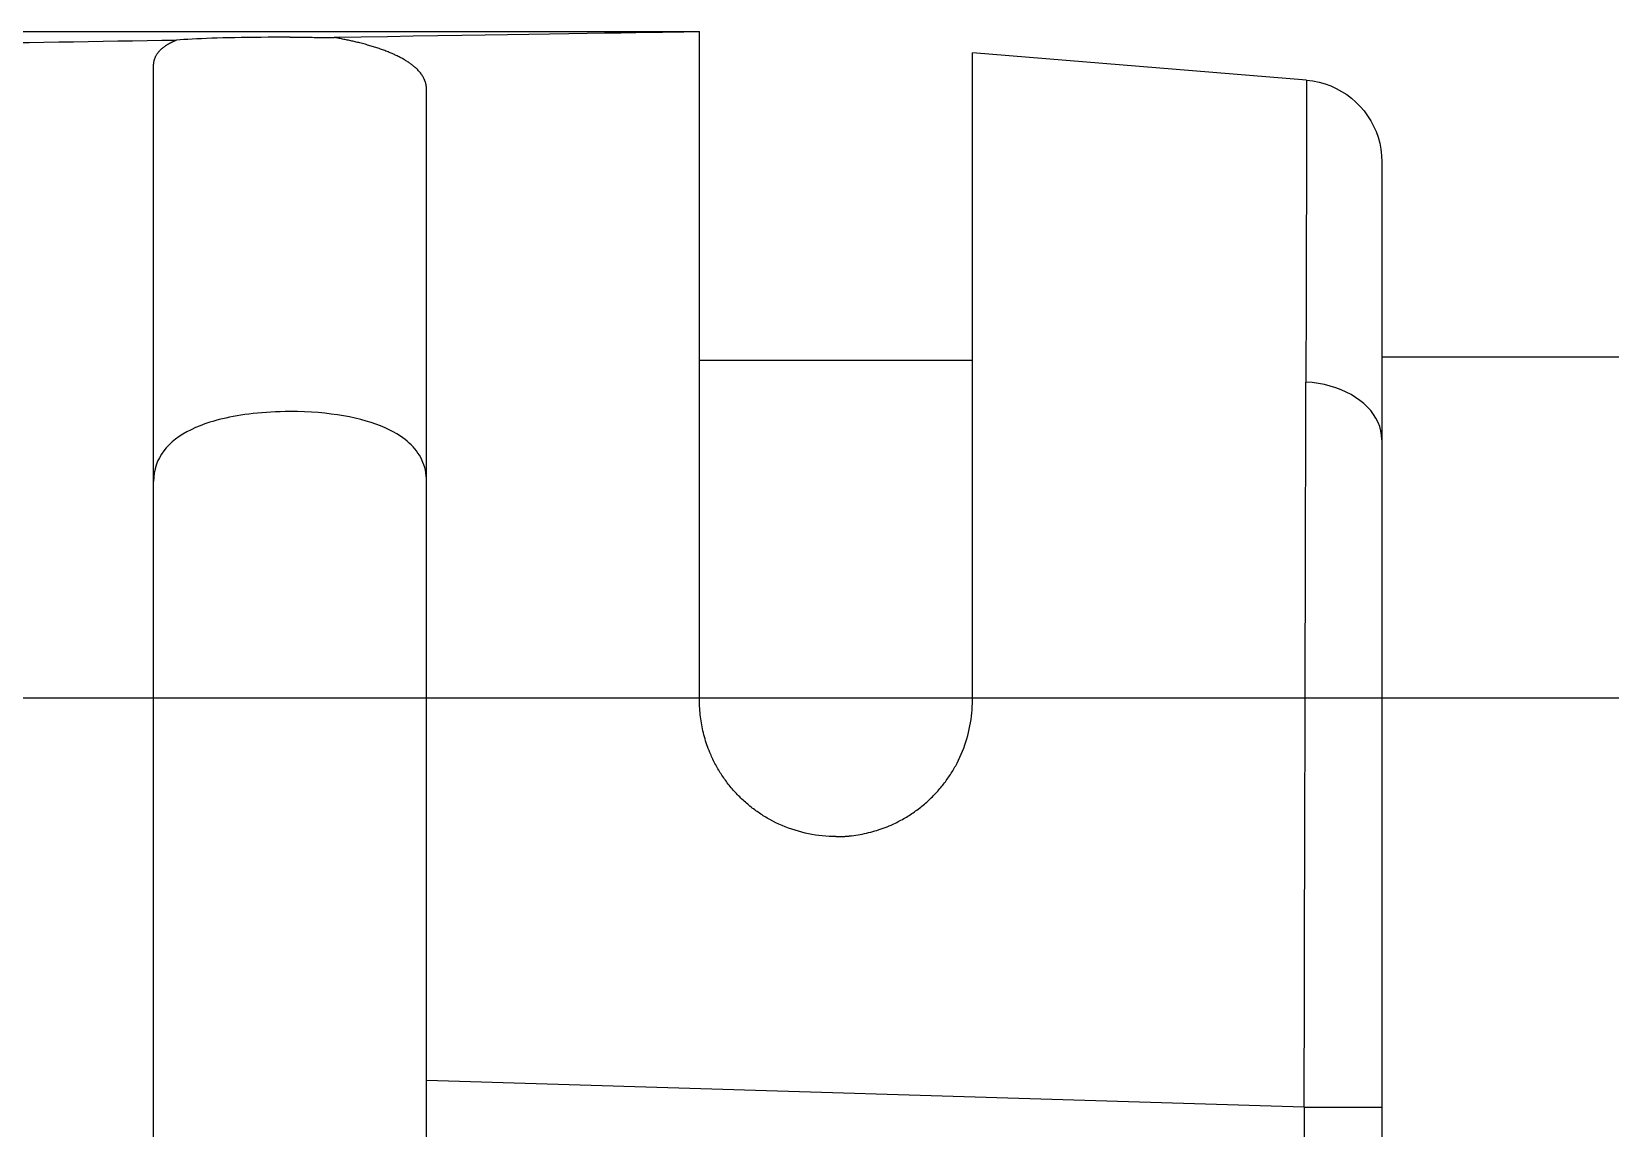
# Model space of a CAD drawing. Header units: inches. Extents: x 0 to 77285, y -118 to 40065.
# Drawn here: x 16910.1 to 16915.88, y 2652.26 to 2656.28 of the extents above; entities that cross this region are included whole.
import ezdxf

# ---------------------------------------------------------------- set-up
doc = ezdxf.new("R2010")
doc.units = ezdxf.units.IN
doc.header["$LTSCALE"] = 5
doc.header["$MEASUREMENT"] = 0
doc.layers.add('55', color=5, linetype='Continuous')

# ---------------------------------------------------------------- blocks, each defined once
blk = doc.blocks.new('A$C674316cb')
blk.add_line((40.5, 170), (40.5, 5145))
blk = doc.blocks.new('A$Ce6d7c87e')
for p, q in [((-241.0041, -17.5576), (-238.0041, -17.5576)), ((-238.0041, -20.0086), (-238.0041, -17.5576)), ((-235.7796, -17.736), (-237.0041, -17.6355)), ((-237.0041, -20.0086), (-237.0041, -17.6355)), ((-240.0041, -25.0622), (-240.0041, -17.6826)), ((-239.0041, -25.0365), (-239.0041, -17.7689)), ((-235.5041, -18.035), (-235.5041, -24.965)), ((-238.0041, -18.7622), (-237.0041, -18.7622)), ((-235.5041, -18.75), (-227.6419, -18.75)), ((-235.7886, -21.5), (-239.0041, -21.4027)), ((-235.7886, -21.5), (-235.5041, -21.5))]:
    blk.add_line(p, q)
for points in [[(-239.5041, -17.5785), (-239.5315, -17.5785), (-239.5583, -17.5786), (-239.5845, -17.5787), (-239.6102, -17.5789), (-239.6351, -17.5792), (-239.6595, -17.5795), (-239.6832, -17.5798), (-239.7062, -17.5802), (-239.7284, -17.5807), (-239.75, -17.5812), (-239.7707, -17.5818), (-239.7907, -17.5824), (-239.8099, -17.583), (-239.8283, -17.5837), (-239.8458, -17.5845), (-239.8625, -17.5852), (-239.8783, -17.5861), (-239.8931, -17.5869), (-239.9071, -17.5878), (-239.92, -17.5888)], [(-239.5041, -17.5785), (-239.4946, -17.5785), (-239.4853, -17.5785), (-239.476, -17.5785), (-239.467, -17.5785), (-239.458, -17.5785), (-239.4492, -17.5786), (-239.4405, -17.5786), (-239.432, -17.5787), (-239.4237, -17.5787), (-239.4155, -17.5788), (-239.4074, -17.5788), (-239.3995, -17.5789), (-239.3918, -17.579), (-239.3842, -17.5791), (-239.3768, -17.5791), (-239.3695, -17.5792), (-239.3624, -17.5793), (-239.3555, -17.5794), (-239.3487, -17.5795), (-239.3422, -17.5796)], [(-238.0041, -17.5584), (-238.0304, -17.5588), (-238.062, -17.5593), (-238.0985, -17.5599), (-238.14, -17.5606), (-238.1862, -17.5613), (-238.237, -17.5621), (-238.2922, -17.563), (-238.3517, -17.5639), (-238.4153, -17.5649), (-238.4828, -17.566), (-238.5542, -17.5671), (-238.6292, -17.5683), (-238.7078, -17.5695), (-238.7896, -17.5708), (-238.8747, -17.5722), (-238.9627, -17.5736), (-239.0537, -17.575), (-239.1473, -17.5765), (-239.2435, -17.578), (-239.3422, -17.5796)], [(-239.0041, -17.7689), (-239.0041, -17.7679), (-239.0041, -17.767), (-239.0042, -17.766), (-239.0042, -17.7651), (-239.0043, -17.7641), (-239.0043, -17.7632), (-239.0044, -17.7622), (-239.0045, -17.7613), (-239.0046, -17.7604), (-239.0047, -17.7594), (-239.0048, -17.7585), (-239.0049, -17.7575), (-239.005, -17.7566), (-239.0052, -17.7556), (-239.0053, -17.7547), (-239.0055, -17.7538), (-239.0057, -17.7528), (-239.0058, -17.7519), (-239.006, -17.751), (-239.0062, -17.75), (-239.007, -17.7471), (-239.0078, -17.7441), (-239.0088, -17.7411), (-239.0099, -17.7382), (-239.011, -17.7352), (-239.0123, -17.7323), (-239.0137, -17.7294), (-239.0152, -17.7265), (-239.0168, -17.7236), (-239.0186, -17.7207), (-239.0204, -17.7178), (-239.0223, -17.715), (-239.0244, -17.7122), (-239.0265, -17.7093), (-239.0288, -17.7065), (-239.0312, -17.7038), (-239.0337, -17.701), (-239.0362, -17.6983), (-239.0389, -17.6955), (-239.0417, -17.6928), (-239.0438, -17.6909), (-239.046, -17.6889), (-239.0482, -17.687), (-239.0505, -17.6851), (-239.0529, -17.6831), (-239.0553, -17.6812), (-239.0577, -17.6793), (-239.0602, -17.6774), (-239.0628, -17.6755), (-239.0654, -17.6737), (-239.0681, -17.6718), (-239.0708, -17.67), (-239.0736, -17.6681), (-239.0765, -17.6663), (-239.0794, -17.6645), (-239.0823, -17.6627), (-239.0853, -17.6609), (-239.0884, -17.6591), (-239.0915, -17.6574), (-239.0946, -17.6556), (-239.0979, -17.6539), (-239.1012, -17.6521), (-239.1045, -17.6504), (-239.1079, -17.6487), (-239.1114, -17.647), (-239.1149, -17.6453), (-239.1185, -17.6436), (-239.1221, -17.6419), (-239.1258, -17.6403), (-239.1295, -17.6386), (-239.1333, -17.637), (-239.1371, -17.6354), (-239.141, -17.6338), (-239.1449, -17.6322), (-239.1488, -17.6306), (-239.1529, -17.6291), (-239.1569, -17.6275), (-239.161, -17.626), (-239.1652, -17.6245), (-239.1694, -17.623), (-239.1734, -17.6216), (-239.1775, -17.6202), (-239.1816, -17.6188), (-239.1858, -17.6174), (-239.19, -17.6161), (-239.1942, -17.6147), (-239.1985, -17.6134), (-239.2028, -17.612), (-239.2072, -17.6107), (-239.2116, -17.6094), (-239.216, -17.6081), (-239.2205, -17.6069), (-239.225, -17.6056), (-239.2296, -17.6043), (-239.2342, -17.6031), (-239.2388, -17.6019), (-239.2434, -17.6007), (-239.2481, -17.5995), (-239.2528, -17.5983), (-239.2575, -17.5972), (-239.2616, -17.5962), (-239.2656, -17.5952), (-239.2697, -17.5943), (-239.2738, -17.5933), (-239.2779, -17.5924), (-239.2821, -17.5915), (-239.2863, -17.5906), (-239.2904, -17.5897), (-239.2947, -17.5888), (-239.2989, -17.5879), (-239.3031, -17.587), (-239.3074, -17.5861), (-239.3117, -17.5853), (-239.316, -17.5844), (-239.3203, -17.5836), (-239.3247, -17.5828), (-239.329, -17.582), (-239.3334, -17.5812), (-239.3378, -17.5804), (-239.3422, -17.5796)], [(-241.0041, -17.606), (-240.9496, -17.6051), (-240.895, -17.6043), (-240.8405, -17.6034), (-240.7861, -17.6025), (-240.7316, -17.6017), (-240.6772, -17.6008), (-240.6228, -17.5999), (-240.5685, -17.5991), (-240.5142, -17.5982), (-240.4599, -17.5973), (-240.4057, -17.5965), (-240.3516, -17.5956), (-240.2974, -17.5948), (-240.2434, -17.5939), (-240.1893, -17.593), (-240.1354, -17.5922), (-240.0814, -17.5913), (-240.0276, -17.5905), (-239.9738, -17.5896), (-239.92, -17.5888)], [(-240.0041, -17.6826), (-240.0041, -17.6808), (-240.004, -17.679), (-240.0039, -17.6772), (-240.0038, -17.6753), (-240.0036, -17.6735), (-240.0034, -17.6717), (-240.0031, -17.67), (-240.0028, -17.6682), (-240.0024, -17.6664), (-240.002, -17.6646), (-240.0016, -17.6629), (-240.0011, -17.6612), (-240.0006, -17.6594), (-240, -17.6577), (-239.9994, -17.656), (-239.9988, -17.6543), (-239.9981, -17.6526), (-239.9974, -17.651), (-239.9966, -17.6493), (-239.9958, -17.6477), (-239.9946, -17.6454), (-239.9933, -17.6432), (-239.992, -17.641), (-239.9905, -17.6388), (-239.989, -17.6367), (-239.9874, -17.6346), (-239.9858, -17.6325), (-239.984, -17.6304), (-239.9822, -17.6283), (-239.9803, -17.6263), (-239.9783, -17.6243), (-239.9762, -17.6223), (-239.9741, -17.6203), (-239.9718, -17.6184), (-239.9695, -17.6165), (-239.9671, -17.6146), (-239.9647, -17.6127), (-239.9621, -17.6109), (-239.9595, -17.6091), (-239.9568, -17.6073), (-239.9552, -17.6063), (-239.9536, -17.6053), (-239.9519, -17.6043), (-239.9503, -17.6033), (-239.9486, -17.6023), (-239.9469, -17.6014), (-239.9451, -17.6004), (-239.9433, -17.5995), (-239.9415, -17.5985), (-239.9397, -17.5976), (-239.9378, -17.5967), (-239.936, -17.5957), (-239.9341, -17.5948), (-239.9321, -17.5939), (-239.9302, -17.5931), (-239.9282, -17.5922), (-239.9262, -17.5913), (-239.9242, -17.5905), (-239.9221, -17.5896), (-239.92, -17.5888)], [(-235.7796, -17.736), (-235.7797, -17.7852), (-235.7798, -17.835), (-235.78, -17.8854), (-235.7801, -17.9365), (-235.7802, -17.9883), (-235.7803, -18.0407), (-235.7805, -18.0938), (-235.7806, -18.1475), (-235.7807, -18.2018), (-235.7808, -18.2568), (-235.781, -18.3125), (-235.7811, -18.3688), (-235.7812, -18.4257), (-235.7814, -18.4833), (-235.7815, -18.5416), (-235.7817, -18.6005), (-235.7818, -18.66), (-235.782, -18.7202), (-235.7821, -18.7811), (-235.7822, -18.8426)], [(-235.7796, -17.736), (-235.7565, -17.7388), (-235.7341, -17.7433), (-235.7123, -17.7494), (-235.6912, -17.757), (-235.6709, -17.7662), (-235.6515, -17.7767), (-235.6329, -17.7886), (-235.6154, -17.8018), (-235.5989, -17.8162), (-235.5835, -17.8317), (-235.5693, -17.8483), (-235.5563, -17.866), (-235.5446, -17.8845), (-235.5342, -17.904), (-235.5253, -17.9242), (-235.5178, -17.9452), (-235.5119, -17.9668), (-235.5076, -17.989), (-235.505, -18.0118), (-235.5041, -18.035)], [(-235.7886, -21.5), (-235.7883, -21.3557), (-235.7879, -21.2107), (-235.7876, -21.0652), (-235.7872, -20.9195), (-235.7869, -20.7741), (-235.7865, -20.6292), (-235.7862, -20.4853), (-235.7858, -20.3426), (-235.7855, -20.2015), (-235.7852, -20.0623), (-235.7848, -19.9253), (-235.7845, -19.791), (-235.7842, -19.6596), (-235.7839, -19.5313), (-235.7836, -19.4065), (-235.7833, -19.2855), (-235.783, -19.1683), (-235.7828, -19.0553), (-235.7825, -18.9467), (-235.7822, -18.8426)], [(-235.5041, -19.0538), (-235.505, -19.0373), (-235.5077, -19.0212), (-235.512, -19.0054), (-235.518, -18.99), (-235.5255, -18.9751), (-235.5346, -18.9608), (-235.545, -18.947), (-235.5569, -18.9339), (-235.57, -18.9214), (-235.5844, -18.9096), (-235.6, -18.8986), (-235.6166, -18.8885), (-235.6343, -18.8792), (-235.653, -18.8708), (-235.6726, -18.8634), (-235.6931, -18.857), (-235.7144, -18.8517), (-235.7364, -18.8475), (-235.759, -18.8444), (-235.7822, -18.8426)], [(-239.5041, -18.9504), (-239.5222, -18.9506), (-239.5399, -18.9509), (-239.5573, -18.9515), (-239.5744, -18.9524), (-239.5911, -18.9534), (-239.6076, -18.9547), (-239.6236, -18.9561), (-239.6393, -18.9578), (-239.6547, -18.9596), (-239.6697, -18.9616), (-239.6843, -18.9638), (-239.6985, -18.9662), (-239.7124, -18.9687), (-239.7259, -18.9713), (-239.7389, -18.9741), (-239.7516, -18.977), (-239.7638, -18.9801), (-239.7756, -18.9832), (-239.787, -18.9865), (-239.798, -18.9898), (-239.8162, -18.9959), (-239.8338, -19.0024), (-239.8507, -19.0094), (-239.8669, -19.0169), (-239.8823, -19.0249), (-239.897, -19.0333), (-239.9109, -19.0423), (-239.9239, -19.0518), (-239.9361, -19.0618), (-239.9474, -19.0723), (-239.9578, -19.0833), (-239.9672, -19.0948), (-239.9756, -19.1069), (-239.983, -19.1196), (-239.9893, -19.1328), (-239.9946, -19.1465), (-239.9987, -19.1608), (-240.0017, -19.1757), (-240.0035, -19.1912), (-240.0041, -19.2073)], [(-239.0041, -19.2073), (-239.0044, -19.1964), (-239.0053, -19.1858), (-239.0066, -19.1755), (-239.0085, -19.1654), (-239.011, -19.1557), (-239.0139, -19.1462), (-239.0173, -19.137), (-239.0212, -19.128), (-239.0255, -19.1193), (-239.0303, -19.1109), (-239.0355, -19.1028), (-239.0412, -19.0949), (-239.0472, -19.0873), (-239.0536, -19.0799), (-239.0604, -19.0727), (-239.0676, -19.0659), (-239.0751, -19.0592), (-239.083, -19.0528), (-239.0911, -19.0467), (-239.0996, -19.0408), (-239.1124, -19.0326), (-239.1261, -19.0248), (-239.1407, -19.0173), (-239.1561, -19.0101), (-239.1723, -19.0033), (-239.1894, -18.9968), (-239.2072, -18.9908), (-239.2259, -18.9851), (-239.2453, -18.9797), (-239.2654, -18.9748), (-239.2863, -18.9704), (-239.3079, -18.9663), (-239.3301, -18.9627), (-239.3531, -18.9595), (-239.3767, -18.9568), (-239.401, -18.9545), (-239.4259, -18.9528), (-239.4514, -18.9515), (-239.4775, -18.9507), (-239.5041, -18.9504)], [(-237.5041, -20.5086), (-237.5167, -20.5084), (-237.5292, -20.5079), (-237.5418, -20.5071), (-237.5544, -20.506), (-237.567, -20.5045), (-237.5795, -20.5027), (-237.5921, -20.5006), (-237.6045, -20.4981), (-237.617, -20.4954), (-237.6294, -20.4924), (-237.6416, -20.489), (-237.6538, -20.4854), (-237.6659, -20.4814), (-237.6779, -20.4772), (-237.6898, -20.4727), (-237.7015, -20.4679), (-237.7131, -20.4628), (-237.7244, -20.4574), (-237.7357, -20.4518), (-237.7467, -20.4458), (-237.7515, -20.4432), (-237.7562, -20.4404), (-237.7609, -20.4376), (-237.7656, -20.4348), (-237.7702, -20.4319), (-237.7749, -20.429), (-237.7795, -20.426), (-237.784, -20.4229), (-237.7885, -20.4198), (-237.793, -20.4167), (-237.7975, -20.4135), (-237.8019, -20.4103), (-237.8063, -20.407), (-237.8106, -20.4037), (-237.8149, -20.4003), (-237.8191, -20.3969), (-237.8234, -20.3934), (-237.8275, -20.3899), (-237.8317, -20.3864), (-237.8358, -20.3828), (-237.84, -20.379), (-237.8443, -20.3751), (-237.8485, -20.3711), (-237.8526, -20.3671), (-237.8567, -20.3631), (-237.8608, -20.359), (-237.8648, -20.3549), (-237.8688, -20.3507), (-237.8727, -20.3465), (-237.8765, -20.3422), (-237.8803, -20.3379), (-237.8841, -20.3336), (-237.8878, -20.3292), (-237.8914, -20.3248), (-237.895, -20.3204), (-237.8986, -20.3159), (-237.9021, -20.3114), (-237.9055, -20.3068), (-237.9089, -20.3022), (-237.9122, -20.2976), (-237.9154, -20.293), (-237.9186, -20.2883), (-237.9217, -20.2836), (-237.9247, -20.2789), (-237.9278, -20.2742), (-237.9307, -20.2694), (-237.9336, -20.2646), (-237.9365, -20.2598), (-237.9392, -20.2549), (-237.942, -20.25), (-237.9447, -20.2451), (-237.9473, -20.2402), (-237.9498, -20.2352), (-237.9523, -20.2302), (-237.9548, -20.2252), (-237.9572, -20.2202), (-237.9595, -20.2151), (-237.9618, -20.21), (-237.964, -20.2049), (-237.9661, -20.1998), (-237.969, -20.1928), (-237.9717, -20.1858), (-237.9743, -20.1787), (-237.9768, -20.1716), (-237.9792, -20.1644), (-237.9815, -20.1572), (-237.9837, -20.15), (-237.9858, -20.1428), (-237.9877, -20.1355), (-237.9896, -20.1283), (-237.9913, -20.121), (-237.9929, -20.1137), (-237.9945, -20.1063), (-237.9959, -20.099), (-237.9972, -20.0917), (-237.9983, -20.0843), (-237.9994, -20.077), (-238.0004, -20.0696), (-238.0012, -20.0623), (-238.002, -20.055), (-238.0022, -20.0526), (-238.0024, -20.0503), (-238.0026, -20.048), (-238.0028, -20.0457), (-238.0029, -20.0434), (-238.0031, -20.041), (-238.0032, -20.0387), (-238.0034, -20.0364), (-238.0035, -20.0341), (-238.0036, -20.0318), (-238.0037, -20.0294), (-238.0038, -20.0271), (-238.0039, -20.0248), (-238.0039, -20.0225), (-238.004, -20.0202), (-238.004, -20.0179), (-238.0041, -20.0155), (-238.0041, -20.0132), (-238.0041, -20.0109), (-238.0041, -20.0086)], [(-237.5041, -20.5086), (-237.5017, -20.5086), (-237.4992, -20.5086), (-237.4967, -20.5086), (-237.4942, -20.5085), (-237.4918, -20.5085), (-237.4893, -20.5084), (-237.4868, -20.5083), (-237.4844, -20.5082), (-237.4819, -20.5081), (-237.4794, -20.508), (-237.4769, -20.5079), (-237.4745, -20.5077), (-237.472, -20.5076), (-237.4695, -20.5074), (-237.4671, -20.5072), (-237.4646, -20.507), (-237.4622, -20.5068), (-237.4597, -20.5066), (-237.4572, -20.5064), (-237.4548, -20.5062), (-237.4469, -20.5053), (-237.439, -20.5043), (-237.4312, -20.5032), (-237.4233, -20.502), (-237.4155, -20.5007), (-237.4077, -20.4992), (-237.3999, -20.4976), (-237.3922, -20.4959), (-237.3845, -20.494), (-237.3768, -20.4921), (-237.3691, -20.49), (-237.3615, -20.4878), (-237.3539, -20.4855), (-237.3464, -20.483), (-237.3389, -20.4805), (-237.3315, -20.4778), (-237.3241, -20.4751), (-237.3168, -20.4722), (-237.3095, -20.4692), (-237.3023, -20.4661), (-237.297, -20.4637), (-237.2917, -20.4613), (-237.2865, -20.4588), (-237.2813, -20.4562), (-237.2761, -20.4536), (-237.271, -20.4509), (-237.2659, -20.4482), (-237.2608, -20.4454), (-237.2558, -20.4425), (-237.2508, -20.4396), (-237.2458, -20.4367), (-237.2409, -20.4337), (-237.236, -20.4306), (-237.2311, -20.4275), (-237.2263, -20.4243), (-237.2215, -20.4211), (-237.2168, -20.4178), (-237.2121, -20.4145), (-237.2075, -20.4111), (-237.2029, -20.4077), (-237.1983, -20.4041), (-237.1937, -20.4006), (-237.1892, -20.397), (-237.1847, -20.3933), (-237.1803, -20.3896), (-237.1759, -20.3858), (-237.1716, -20.382), (-237.1673, -20.3781), (-237.1631, -20.3742), (-237.1589, -20.3703), (-237.1547, -20.3663), (-237.1507, -20.3622), (-237.1466, -20.3581), (-237.1426, -20.354), (-237.1387, -20.3498), (-237.1348, -20.3456), (-237.1309, -20.3414), (-237.1272, -20.3371), (-237.1234, -20.3327), (-237.1198, -20.3284), (-237.1163, -20.3242), (-237.1129, -20.32), (-237.1096, -20.3158), (-237.1063, -20.3115), (-237.1031, -20.3072), (-237.0999, -20.3028), (-237.0967, -20.2985), (-237.0936, -20.2941), (-237.0906, -20.2896), (-237.0876, -20.2852), (-237.0846, -20.2807), (-237.0817, -20.2761), (-237.0789, -20.2716), (-237.0761, -20.267), (-237.0733, -20.2624), (-237.0706, -20.2578), (-237.068, -20.2531), (-237.0654, -20.2485), (-237.0629, -20.2438), (-237.0604, -20.2391), (-237.055, -20.2283), (-237.0498, -20.2174), (-237.0449, -20.2064), (-237.0403, -20.1952), (-237.036, -20.184), (-237.0319, -20.1726), (-237.0281, -20.1612), (-237.0246, -20.1497), (-237.0214, -20.1381), (-237.0184, -20.1264), (-237.0157, -20.1147), (-237.0133, -20.103), (-237.0111, -20.0912), (-237.0093, -20.0794), (-237.0077, -20.0676), (-237.0064, -20.0558), (-237.0054, -20.0439), (-237.0047, -20.0321), (-237.0043, -20.0204), (-237.0041, -20.0086)], [(-235.7886, -21.5), (-235.789, -21.6536), (-235.7894, -21.806), (-235.7897, -21.9569), (-235.7901, -22.1062), (-235.7904, -22.2539), (-235.7908, -22.3996), (-235.7911, -22.5434), (-235.7915, -22.6851), (-235.7918, -22.8244), (-235.7921, -22.9614), (-235.7925, -23.0957), (-235.7928, -23.2274), (-235.7931, -23.3563), (-235.7934, -23.4821), (-235.7937, -23.6048), (-235.794, -23.7243), (-235.7942, -23.8403), (-235.7945, -23.9528), (-235.7948, -24.0616), (-235.795, -24.1665)]]:
    blk.add_lwpolyline(points)
blk = doc.blocks.new('A$Cdd77d11a')
for p, q in [((-46.0041, -17.5576), (-43.0041, -17.5576)), ((-43.0041, -20.0086), (-43.0041, -17.5576)), ((-40.7796, -17.736), (-42.0041, -17.6355)), ((-42.0041, -20.0086), (-42.0041, -17.6355)), ((-45.0041, -25.0622), (-45.0041, -17.6826)), ((-44.0041, -25.0365), (-44.0041, -17.7689)), ((-40.5041, -18.035), (-40.5041, -24.965)), ((-43.0041, -18.7622), (-42.0041, -18.7622)), ((-40.5041, -18.75), (-32.6419, -18.75)), ((-40.7886, -21.5), (-44.0041, -21.4027)), ((-40.7886, -21.5), (-40.5041, -21.5))]:
    blk.add_line(p, q)
for points in [[(-44.5041, -17.5785), (-44.5315, -17.5785), (-44.5583, -17.5786), (-44.5845, -17.5787), (-44.6102, -17.5789), (-44.6351, -17.5792), (-44.6595, -17.5795), (-44.6832, -17.5798), (-44.7062, -17.5802), (-44.7284, -17.5807), (-44.75, -17.5812), (-44.7707, -17.5818), (-44.7907, -17.5824), (-44.8099, -17.583), (-44.8283, -17.5837), (-44.8458, -17.5845), (-44.8625, -17.5852), (-44.8783, -17.5861), (-44.8931, -17.5869), (-44.9071, -17.5878), (-44.92, -17.5888)], [(-44.5041, -17.5785), (-44.4946, -17.5785), (-44.4853, -17.5785), (-44.476, -17.5785), (-44.467, -17.5785), (-44.458, -17.5785), (-44.4492, -17.5786), (-44.4405, -17.5786), (-44.432, -17.5787), (-44.4237, -17.5787), (-44.4155, -17.5788), (-44.4074, -17.5788), (-44.3995, -17.5789), (-44.3918, -17.579), (-44.3842, -17.5791), (-44.3768, -17.5791), (-44.3695, -17.5792), (-44.3624, -17.5793), (-44.3555, -17.5794), (-44.3487, -17.5795), (-44.3422, -17.5796)], [(-43.0041, -17.5584), (-43.0304, -17.5588), (-43.062, -17.5593), (-43.0985, -17.5599), (-43.14, -17.5606), (-43.1862, -17.5613), (-43.237, -17.5621), (-43.2922, -17.563), (-43.3517, -17.5639), (-43.4153, -17.5649), (-43.4828, -17.566), (-43.5542, -17.5671), (-43.6292, -17.5683), (-43.7078, -17.5695), (-43.7896, -17.5708), (-43.8747, -17.5722), (-43.9627, -17.5736), (-44.0537, -17.575), (-44.1473, -17.5765), (-44.2435, -17.578), (-44.3422, -17.5796)], [(-44.0041, -17.7689), (-44.0041, -17.7679), (-44.0041, -17.767), (-44.0042, -17.766), (-44.0042, -17.7651), (-44.0043, -17.7641), (-44.0043, -17.7632), (-44.0044, -17.7622), (-44.0045, -17.7613), (-44.0046, -17.7604), (-44.0047, -17.7594), (-44.0048, -17.7585), (-44.0049, -17.7575), (-44.005, -17.7566), (-44.0052, -17.7556), (-44.0053, -17.7547), (-44.0055, -17.7538), (-44.0057, -17.7528), (-44.0058, -17.7519), (-44.006, -17.751), (-44.0062, -17.75), (-44.007, -17.7471), (-44.0078, -17.7441), (-44.0088, -17.7411), (-44.0099, -17.7382), (-44.011, -17.7352), (-44.0123, -17.7323), (-44.0137, -17.7294), (-44.0152, -17.7265), (-44.0168, -17.7236), (-44.0186, -17.7207), (-44.0204, -17.7178), (-44.0223, -17.715), (-44.0244, -17.7122), (-44.0265, -17.7093), (-44.0288, -17.7065), (-44.0312, -17.7038), (-44.0337, -17.701), (-44.0362, -17.6983), (-44.0389, -17.6955), (-44.0417, -17.6928), (-44.0438, -17.6909), (-44.046, -17.6889), (-44.0482, -17.687), (-44.0505, -17.6851), (-44.0529, -17.6831), (-44.0553, -17.6812), (-44.0577, -17.6793), (-44.0602, -17.6774), (-44.0628, -17.6755), (-44.0654, -17.6737), (-44.0681, -17.6718), (-44.0708, -17.67), (-44.0736, -17.6681), (-44.0765, -17.6663), (-44.0794, -17.6645), (-44.0823, -17.6627), (-44.0853, -17.6609), (-44.0884, -17.6591), (-44.0915, -17.6574), (-44.0946, -17.6556), (-44.0979, -17.6539), (-44.1012, -17.6521), (-44.1045, -17.6504), (-44.1079, -17.6487), (-44.1114, -17.647), (-44.1149, -17.6453), (-44.1185, -17.6436), (-44.1221, -17.6419), (-44.1258, -17.6403), (-44.1295, -17.6386), (-44.1333, -17.637), (-44.1371, -17.6354), (-44.141, -17.6338), (-44.1449, -17.6322), (-44.1488, -17.6306), (-44.1529, -17.6291), (-44.1569, -17.6275), (-44.161, -17.626), (-44.1652, -17.6245), (-44.1694, -17.623), (-44.1734, -17.6216), (-44.1775, -17.6202), (-44.1816, -17.6188), (-44.1858, -17.6174), (-44.19, -17.6161), (-44.1942, -17.6147), (-44.1985, -17.6134), (-44.2028, -17.612), (-44.2072, -17.6107), (-44.2116, -17.6094), (-44.216, -17.6081), (-44.2205, -17.6069), (-44.225, -17.6056), (-44.2296, -17.6043), (-44.2342, -17.6031), (-44.2388, -17.6019), (-44.2434, -17.6007), (-44.2481, -17.5995), (-44.2528, -17.5983), (-44.2575, -17.5972), (-44.2616, -17.5962), (-44.2656, -17.5952), (-44.2697, -17.5943), (-44.2738, -17.5933), (-44.2779, -17.5924), (-44.2821, -17.5915), (-44.2863, -17.5906), (-44.2904, -17.5897), (-44.2947, -17.5888), (-44.2989, -17.5879), (-44.3031, -17.587), (-44.3074, -17.5861), (-44.3117, -17.5853), (-44.316, -17.5844), (-44.3203, -17.5836), (-44.3247, -17.5828), (-44.329, -17.582), (-44.3334, -17.5812), (-44.3378, -17.5804), (-44.3422, -17.5796)], [(-46.0041, -17.606), (-45.9496, -17.6051), (-45.895, -17.6043), (-45.8405, -17.6034), (-45.7861, -17.6025), (-45.7316, -17.6017), (-45.6772, -17.6008), (-45.6228, -17.5999), (-45.5685, -17.5991), (-45.5142, -17.5982), (-45.4599, -17.5973), (-45.4057, -17.5965), (-45.3516, -17.5956), (-45.2974, -17.5948), (-45.2434, -17.5939), (-45.1893, -17.593), (-45.1354, -17.5922), (-45.0814, -17.5913), (-45.0276, -17.5905), (-44.9738, -17.5896), (-44.92, -17.5888)], [(-45.0041, -17.6826), (-45.0041, -17.6808), (-45.004, -17.679), (-45.0039, -17.6772), (-45.0038, -17.6753), (-45.0036, -17.6735), (-45.0034, -17.6717), (-45.0031, -17.67), (-45.0028, -17.6682), (-45.0024, -17.6664), (-45.002, -17.6646), (-45.0016, -17.6629), (-45.0011, -17.6612), (-45.0006, -17.6594), (-45, -17.6577), (-44.9994, -17.656), (-44.9988, -17.6543), (-44.9981, -17.6526), (-44.9974, -17.651), (-44.9966, -17.6493), (-44.9958, -17.6477), (-44.9946, -17.6454), (-44.9933, -17.6432), (-44.992, -17.641), (-44.9905, -17.6388), (-44.989, -17.6367), (-44.9874, -17.6346), (-44.9858, -17.6325), (-44.984, -17.6304), (-44.9822, -17.6283), (-44.9803, -17.6263), (-44.9783, -17.6243), (-44.9762, -17.6223), (-44.9741, -17.6203), (-44.9718, -17.6184), (-44.9695, -17.6165), (-44.9671, -17.6146), (-44.9647, -17.6127), (-44.9621, -17.6109), (-44.9595, -17.6091), (-44.9568, -17.6073), (-44.9552, -17.6063), (-44.9536, -17.6053), (-44.9519, -17.6043), (-44.9503, -17.6033), (-44.9486, -17.6023), (-44.9469, -17.6014), (-44.9451, -17.6004), (-44.9433, -17.5995), (-44.9415, -17.5985), (-44.9397, -17.5976), (-44.9378, -17.5967), (-44.936, -17.5957), (-44.9341, -17.5948), (-44.9321, -17.5939), (-44.9302, -17.5931), (-44.9282, -17.5922), (-44.9262, -17.5913), (-44.9242, -17.5905), (-44.9221, -17.5896), (-44.92, -17.5888)], [(-40.7796, -17.736), (-40.7797, -17.7852), (-40.7798, -17.835), (-40.78, -17.8854), (-40.7801, -17.9365), (-40.7802, -17.9883), (-40.7803, -18.0407), (-40.7805, -18.0938), (-40.7806, -18.1475), (-40.7807, -18.2018), (-40.7808, -18.2568), (-40.781, -18.3125), (-40.7811, -18.3688), (-40.7812, -18.4257), (-40.7814, -18.4833), (-40.7815, -18.5416), (-40.7817, -18.6005), (-40.7818, -18.66), (-40.782, -18.7202), (-40.7821, -18.7811), (-40.7822, -18.8426)], [(-40.7796, -17.736), (-40.7565, -17.7388), (-40.7341, -17.7433), (-40.7123, -17.7494), (-40.6912, -17.757), (-40.6709, -17.7662), (-40.6515, -17.7767), (-40.6329, -17.7886), (-40.6154, -17.8018), (-40.5989, -17.8162), (-40.5835, -17.8317), (-40.5693, -17.8483), (-40.5563, -17.866), (-40.5446, -17.8845), (-40.5342, -17.904), (-40.5253, -17.9242), (-40.5178, -17.9452), (-40.5119, -17.9668), (-40.5076, -17.989), (-40.505, -18.0118), (-40.5041, -18.035)], [(-40.7886, -21.5), (-40.7883, -21.3557), (-40.7879, -21.2107), (-40.7876, -21.0652), (-40.7872, -20.9195), (-40.7869, -20.7741), (-40.7865, -20.6292), (-40.7862, -20.4853), (-40.7858, -20.3426), (-40.7855, -20.2015), (-40.7852, -20.0623), (-40.7848, -19.9253), (-40.7845, -19.791), (-40.7842, -19.6596), (-40.7839, -19.5313), (-40.7836, -19.4065), (-40.7833, -19.2855), (-40.783, -19.1683), (-40.7828, -19.0553), (-40.7825, -18.9467), (-40.7822, -18.8426)], [(-40.5041, -19.0538), (-40.505, -19.0373), (-40.5077, -19.0212), (-40.512, -19.0054), (-40.518, -18.99), (-40.5255, -18.9751), (-40.5346, -18.9608), (-40.545, -18.947), (-40.5569, -18.9339), (-40.57, -18.9214), (-40.5844, -18.9096), (-40.6, -18.8986), (-40.6166, -18.8885), (-40.6343, -18.8792), (-40.653, -18.8708), (-40.6726, -18.8634), (-40.6931, -18.857), (-40.7144, -18.8517), (-40.7364, -18.8475), (-40.759, -18.8444), (-40.7822, -18.8426)], [(-44.5041, -18.9504), (-44.5222, -18.9506), (-44.5399, -18.9509), (-44.5573, -18.9515), (-44.5744, -18.9524), (-44.5911, -18.9534), (-44.6076, -18.9547), (-44.6236, -18.9561), (-44.6393, -18.9578), (-44.6547, -18.9596), (-44.6697, -18.9616), (-44.6843, -18.9638), (-44.6985, -18.9662), (-44.7124, -18.9687), (-44.7259, -18.9713), (-44.7389, -18.9741), (-44.7516, -18.977), (-44.7638, -18.9801), (-44.7756, -18.9832), (-44.787, -18.9865), (-44.798, -18.9898), (-44.8162, -18.9959), (-44.8338, -19.0024), (-44.8507, -19.0094), (-44.8669, -19.0169), (-44.8823, -19.0249), (-44.897, -19.0333), (-44.9109, -19.0423), (-44.9239, -19.0518), (-44.9361, -19.0618), (-44.9474, -19.0723), (-44.9578, -19.0833), (-44.9672, -19.0948), (-44.9756, -19.1069), (-44.983, -19.1196), (-44.9893, -19.1328), (-44.9946, -19.1465), (-44.9987, -19.1608), (-45.0017, -19.1757), (-45.0035, -19.1912), (-45.0041, -19.2073)], [(-44.0041, -19.2073), (-44.0044, -19.1964), (-44.0053, -19.1858), (-44.0066, -19.1755), (-44.0085, -19.1654), (-44.011, -19.1557), (-44.0139, -19.1462), (-44.0173, -19.137), (-44.0212, -19.128), (-44.0255, -19.1193), (-44.0303, -19.1109), (-44.0355, -19.1028), (-44.0412, -19.0949), (-44.0472, -19.0873), (-44.0536, -19.0799), (-44.0604, -19.0727), (-44.0676, -19.0659), (-44.0751, -19.0592), (-44.083, -19.0528), (-44.0911, -19.0467), (-44.0996, -19.0408), (-44.1124, -19.0326), (-44.1261, -19.0248), (-44.1407, -19.0173), (-44.1561, -19.0101), (-44.1723, -19.0033), (-44.1894, -18.9968), (-44.2072, -18.9908), (-44.2259, -18.9851), (-44.2453, -18.9797), (-44.2654, -18.9748), (-44.2863, -18.9704), (-44.3079, -18.9663), (-44.3301, -18.9627), (-44.3531, -18.9595), (-44.3767, -18.9568), (-44.401, -18.9545), (-44.4259, -18.9528), (-44.4514, -18.9515), (-44.4775, -18.9507), (-44.5041, -18.9504)], [(-42.5041, -20.5086), (-42.5167, -20.5084), (-42.5292, -20.5079), (-42.5418, -20.5071), (-42.5544, -20.506), (-42.567, -20.5045), (-42.5795, -20.5027), (-42.5921, -20.5006), (-42.6045, -20.4981), (-42.617, -20.4954), (-42.6294, -20.4924), (-42.6416, -20.489), (-42.6538, -20.4854), (-42.6659, -20.4814), (-42.6779, -20.4772), (-42.6898, -20.4727), (-42.7015, -20.4679), (-42.7131, -20.4628), (-42.7244, -20.4574), (-42.7357, -20.4518), (-42.7467, -20.4458), (-42.7515, -20.4432), (-42.7562, -20.4404), (-42.7609, -20.4376), (-42.7656, -20.4348), (-42.7702, -20.4319), (-42.7749, -20.429), (-42.7795, -20.426), (-42.784, -20.4229), (-42.7885, -20.4198), (-42.793, -20.4167), (-42.7975, -20.4135), (-42.8019, -20.4103), (-42.8063, -20.407), (-42.8106, -20.4037), (-42.8149, -20.4003), (-42.8191, -20.3969), (-42.8234, -20.3934), (-42.8275, -20.3899), (-42.8317, -20.3864), (-42.8358, -20.3828), (-42.84, -20.379), (-42.8443, -20.3751), (-42.8485, -20.3711), (-42.8526, -20.3671), (-42.8567, -20.3631), (-42.8608, -20.359), (-42.8648, -20.3549), (-42.8688, -20.3507), (-42.8727, -20.3465), (-42.8765, -20.3422), (-42.8803, -20.3379), (-42.8841, -20.3336), (-42.8878, -20.3292), (-42.8914, -20.3248), (-42.895, -20.3204), (-42.8986, -20.3159), (-42.9021, -20.3114), (-42.9055, -20.3068), (-42.9089, -20.3022), (-42.9122, -20.2976), (-42.9154, -20.293), (-42.9186, -20.2883), (-42.9217, -20.2836), (-42.9247, -20.2789), (-42.9278, -20.2742), (-42.9307, -20.2694), (-42.9336, -20.2646), (-42.9365, -20.2598), (-42.9392, -20.2549), (-42.942, -20.25), (-42.9447, -20.2451), (-42.9473, -20.2402), (-42.9498, -20.2352), (-42.9523, -20.2302), (-42.9548, -20.2252), (-42.9572, -20.2202), (-42.9595, -20.2151), (-42.9618, -20.21), (-42.964, -20.2049), (-42.9661, -20.1998), (-42.969, -20.1928), (-42.9717, -20.1858), (-42.9743, -20.1787), (-42.9768, -20.1716), (-42.9792, -20.1644), (-42.9815, -20.1572), (-42.9837, -20.15), (-42.9858, -20.1428), (-42.9877, -20.1355), (-42.9896, -20.1283), (-42.9913, -20.121), (-42.9929, -20.1137), (-42.9945, -20.1063), (-42.9959, -20.099), (-42.9972, -20.0917), (-42.9983, -20.0843), (-42.9994, -20.077), (-43.0004, -20.0696), (-43.0012, -20.0623), (-43.002, -20.055), (-43.0022, -20.0526), (-43.0024, -20.0503), (-43.0026, -20.048), (-43.0028, -20.0457), (-43.0029, -20.0434), (-43.0031, -20.041), (-43.0032, -20.0387), (-43.0034, -20.0364), (-43.0035, -20.0341), (-43.0036, -20.0318), (-43.0037, -20.0294), (-43.0038, -20.0271), (-43.0039, -20.0248), (-43.0039, -20.0225), (-43.004, -20.0202), (-43.004, -20.0179), (-43.0041, -20.0155), (-43.0041, -20.0132), (-43.0041, -20.0109), (-43.0041, -20.0086)], [(-42.5041, -20.5086), (-42.5017, -20.5086), (-42.4992, -20.5086), (-42.4967, -20.5086), (-42.4942, -20.5085), (-42.4918, -20.5085), (-42.4893, -20.5084), (-42.4868, -20.5083), (-42.4844, -20.5082), (-42.4819, -20.5081), (-42.4794, -20.508), (-42.4769, -20.5079), (-42.4745, -20.5077), (-42.472, -20.5076), (-42.4695, -20.5074), (-42.4671, -20.5072), (-42.4646, -20.507), (-42.4622, -20.5068), (-42.4597, -20.5066), (-42.4572, -20.5064), (-42.4548, -20.5062), (-42.4469, -20.5053), (-42.439, -20.5043), (-42.4312, -20.5032), (-42.4233, -20.502), (-42.4155, -20.5007), (-42.4077, -20.4992), (-42.3999, -20.4976), (-42.3922, -20.4959), (-42.3845, -20.494), (-42.3768, -20.4921), (-42.3691, -20.49), (-42.3615, -20.4878), (-42.3539, -20.4855), (-42.3464, -20.483), (-42.3389, -20.4805), (-42.3315, -20.4778), (-42.3241, -20.4751), (-42.3168, -20.4722), (-42.3095, -20.4692), (-42.3023, -20.4661), (-42.297, -20.4637), (-42.2917, -20.4613), (-42.2865, -20.4588), (-42.2813, -20.4562), (-42.2761, -20.4536), (-42.271, -20.4509), (-42.2659, -20.4482), (-42.2608, -20.4454), (-42.2558, -20.4425), (-42.2508, -20.4396), (-42.2458, -20.4367), (-42.2409, -20.4337), (-42.236, -20.4306), (-42.2311, -20.4275), (-42.2263, -20.4243), (-42.2215, -20.4211), (-42.2168, -20.4178), (-42.2121, -20.4145), (-42.2075, -20.4111), (-42.2029, -20.4077), (-42.1983, -20.4041), (-42.1937, -20.4006), (-42.1892, -20.397), (-42.1847, -20.3933), (-42.1803, -20.3896), (-42.1759, -20.3858), (-42.1716, -20.382), (-42.1673, -20.3781), (-42.1631, -20.3742), (-42.1589, -20.3703), (-42.1547, -20.3663), (-42.1507, -20.3622), (-42.1466, -20.3581), (-42.1426, -20.354), (-42.1387, -20.3498), (-42.1348, -20.3456), (-42.1309, -20.3414), (-42.1272, -20.3371), (-42.1234, -20.3327), (-42.1198, -20.3284), (-42.1163, -20.3242), (-42.1129, -20.32), (-42.1096, -20.3158), (-42.1063, -20.3115), (-42.1031, -20.3072), (-42.0999, -20.3028), (-42.0967, -20.2985), (-42.0936, -20.2941), (-42.0906, -20.2896), (-42.0876, -20.2852), (-42.0846, -20.2807), (-42.0817, -20.2761), (-42.0789, -20.2716), (-42.0761, -20.267), (-42.0733, -20.2624), (-42.0706, -20.2578), (-42.068, -20.2531), (-42.0654, -20.2485), (-42.0629, -20.2438), (-42.0604, -20.2391), (-42.055, -20.2283), (-42.0498, -20.2174), (-42.0449, -20.2064), (-42.0403, -20.1952), (-42.036, -20.184), (-42.0319, -20.1726), (-42.0281, -20.1612), (-42.0246, -20.1497), (-42.0214, -20.1381), (-42.0184, -20.1264), (-42.0157, -20.1147), (-42.0133, -20.103), (-42.0111, -20.0912), (-42.0093, -20.0794), (-42.0077, -20.0676), (-42.0064, -20.0558), (-42.0054, -20.0439), (-42.0047, -20.0321), (-42.0043, -20.0204), (-42.0041, -20.0086)], [(-40.7886, -21.5), (-40.789, -21.6536), (-40.7894, -21.806), (-40.7897, -21.9569), (-40.7901, -22.1062), (-40.7904, -22.2539), (-40.7908, -22.3996), (-40.7911, -22.5434), (-40.7915, -22.6851), (-40.7918, -22.8244), (-40.7921, -22.9614), (-40.7925, -23.0957), (-40.7928, -23.2274), (-40.7931, -23.3563), (-40.7934, -23.4821), (-40.7937, -23.6048), (-40.794, -23.7243), (-40.7942, -23.8403), (-40.7945, -23.9528), (-40.7948, -24.0616), (-40.795, -24.1665)]]:
    blk.add_lwpolyline(points)
blk = doc.blocks.new('A$C0d65e141')
at = {"layer": '55'}
for name, p in [('A$Ce6d7c87e', (0, 119.5)), ('A$Cdd77d11a', (-195, 119.5))]:
    blk.add_blockref(name, p, dxfattribs=at)
blk = doc.blocks.new('A$C4ccd2fab')
blk.add_blockref('A$C0d65e141', (0, -34.5))

msp = doc.modelspace()

# ---------------------------------------------------------------- block references
at = {"rotation": 270}
msp.add_blockref('A$C674316cb', (16541.76552788, 2694.33538786), dxfattribs=at)
msp.add_blockref('A$C4ccd2fab', (17150.54826047, 2588.83538786, 0))

doc.saveas('drawing.dxf')
